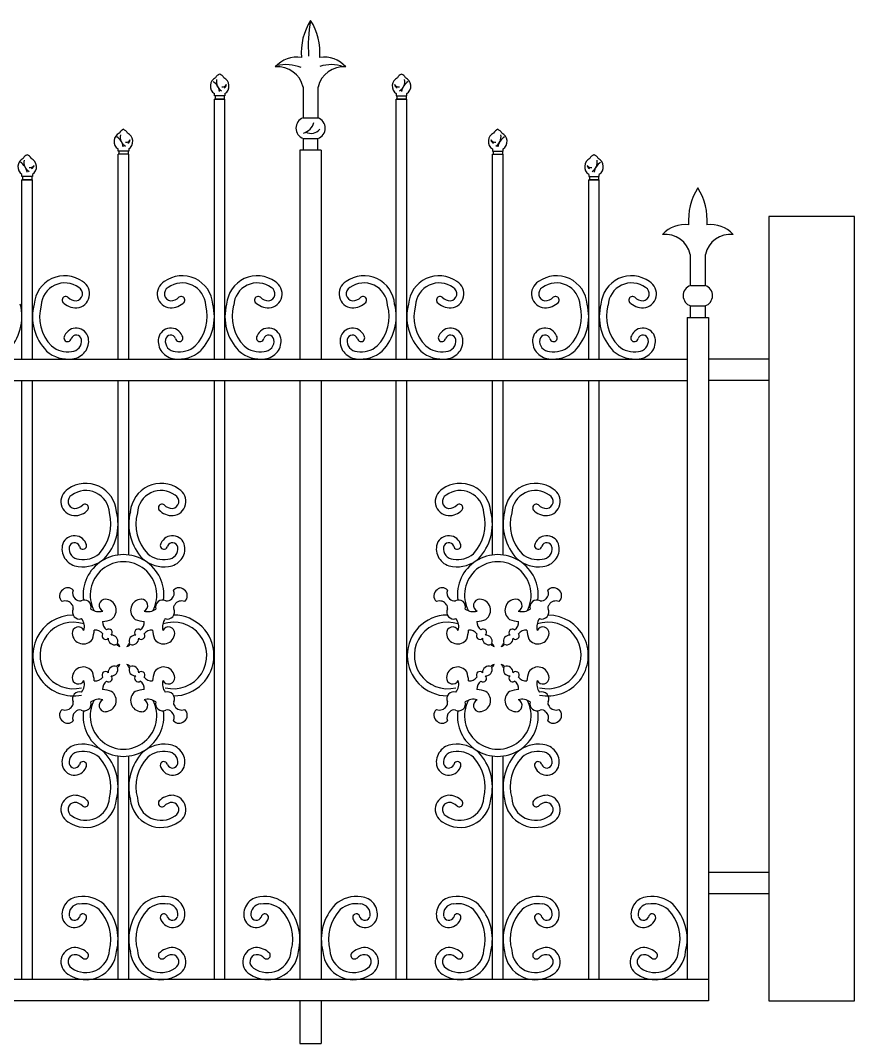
# Model space of a CAD drawing. Extents: x 12262 to 40734, y 30451 to 49613.
# Drawn here: x 18744 to 20499, y 43286 to 45439 of the extents above; entities that cross this region are included whole.
import ezdxf

# ---------------------------------------------------------------- set-up
doc = ezdxf.new("R2010")
doc.units = 0
doc.header["$LTSCALE"] = 0.85
doc.header["$MEASUREMENT"] = 0
doc.layers.get('0').update_dxf_attribs({"linetype": 'CONTINUOUS'})

# ---------------------------------------------------------------- blocks, each defined once
blk = doc.blocks.new('A$C4C8B02DE')
for p, q in [((1768.2, 1006.2), (1768.2, 973.7)), ((1783.9, 973.7), (1783.9, 1006.2)), ((1674.8, 996.9), (1674.8, 999.2)), ((1686, 996.9), (1674.8, 996.9)), ((1674.8, 720), (1674.8, 993.5)), ((1674.8, 993.5), (1686, 993.5)), ((1686, 993.5), (1674.8, 993.5)), ((1686, 993.5), (1674.8, 993.5)), ((1675.5, 996.9), (1675.5, 993.5)), ((1685.3, 996.9), (1685.3, 993.5)), ((1686, 999.2), (1686, 996.9)), ((1686, 720), (1686, 993.5)), ((1866.1, 999.2), (1866.1, 996.9)), ((1866.1, 996.9), (1877.3, 996.9)), ((1866.1, 720), (1866.1, 993.5)), ((1866.1, 993.5), (1877.3, 993.5)), ((1866.1, 993.5), (1877.3, 993.5)), ((1877.3, 993.5), (1866.1, 993.5)), ((1866.8, 996.9), (1866.8, 993.5)), ((1876.6, 996.9), (1876.6, 993.5)), ((1877.3, 996.9), (1877.3, 999.2)), ((1877.3, 720), (1877.3, 993.5)), ((1768.2, 973.7), (1783.9, 973.7)), ((1768.4, 952.1), (1783.7, 952.1)), ((1768.4, 952.1), (1768.4, 939.8)), ((1783.7, 939.8), (1783.7, 952.1)), ((1573.5, 938.7), (1573.5, 941)), ((1584.8, 938.7), (1573.5, 938.7)), ((1574.3, 938.7), (1574.3, 935.4)), ((1584, 938.7), (1584, 935.4)), ((1584.8, 941), (1584.8, 938.7)), ((1764.8, 939.8), (1764.8, 720)), ((1787.3, 939.8), (1764.8, 939.8)), ((1787.3, 939.8), (1787.3, 720)), ((1967.3, 941), (1967.3, 938.7)), ((1967.3, 938.7), (1978.6, 938.7)), ((1968.1, 938.7), (1968.1, 935.4)), ((1977.8, 938.7), (1977.8, 935.4)), ((1978.6, 938.7), (1978.6, 941)), ((1573.5, 720), (1573.5, 935.4)), ((1584.8, 935.4), (1573.5, 935.4)), ((1584.8, 935.4), (1573.5, 935.4)), ((1584.8, 720), (1584.8, 935.4)), ((1967.3, 720), (1967.3, 935.4)), ((1967.3, 935.4), (1978.6, 935.4)), ((1967.3, 935.4), (1978.6, 935.4)), ((1978.6, 720), (1978.6, 935.4)), ((1472.3, 912.1), (1472.3, 914.3)), ((1483.5, 912.1), (1472.3, 912.1)), ((1472.3, 720), (1472.3, 908.7)), ((1472.3, 908.7), (1483.5, 908.7)), ((1483.5, 908.7), (1472.3, 908.7)), ((1483.5, 908.7), (1472.3, 908.7)), ((1473, 912.1), (1473, 908.7)), ((1482.8, 912.1), (1482.8, 908.7)), ((1483.5, 914.3), (1483.5, 912.1)), ((1483.5, 720), (1483.5, 908.7)), ((2068.6, 914.3), (2068.6, 912.1)), ((2068.6, 912.1), (2079.8, 912.1)), ((2068.6, 720), (2068.6, 908.7)), ((2068.6, 908.7), (2079.8, 908.7)), ((2068.6, 908.7), (2079.8, 908.7)), ((2079.8, 908.7), (2068.6, 908.7)), ((2069.3, 912.1), (2069.3, 908.7)), ((2079.1, 912.1), (2079.1, 908.7)), ((2079.8, 912.1), (2079.8, 914.3)), ((2079.8, 720), (2079.8, 908.7)), ((2348.3, 870), (2258.3, 870)), ((2258.3, 870), (2258.3, 45)), ((2348.3, 45), (2348.3, 870)), ((2175.6, 797.5), (2175.6, 830)), ((2191.3, 830), (2191.3, 797.5)), ((2175.6, 797.5), (2191.3, 797.5)), ((2175.8, 775.9), (2191.1, 775.9)), ((2175.8, 763.6), (2175.8, 775.9)), ((2191.1, 775.9), (2191.1, 763.6)), ((2172.2, 763.6), (2172.2, 67.5)), ((2172.2, 763.6), (2194.7, 763.6)), ((2194.7, 763.6), (2194.7, 45)), ((176.1, 720), (2172.2, 720)), ((2258.3, 720), (2194.7, 720)), ((176.1, 697.5), (2172.2, 697.5)), ((1472.3, 67.5), (1472.3, 697.5)), ((1483.5, 67.5), (1483.5, 697.5)), ((1573.5, 513.9), (1573.5, 697.5)), ((1584.8, 513.9), (1584.8, 697.5)), ((1674.8, 67.5), (1674.8, 697.5)), ((1686, 67.5), (1686, 697.5)), ((1764.8, 697.5), (1764.8, 67.5)), ((1787.3, 697.5), (1787.3, 67.5)), ((1866.1, 67.5), (1866.1, 697.5)), ((1877.3, 67.5), (1877.3, 697.5)), ((1967.3, 513.9), (1967.3, 697.5)), ((1978.6, 513.9), (1978.6, 697.5)), ((2068.6, 67.5), (2068.6, 697.5)), ((2079.8, 67.5), (2079.8, 697.5)), ((2258.3, 697.5), (2194.7, 697.5)), ((1573.5, 67.5), (1573.5, 302.6)), ((1573.5, 67.5), (1573.5, 302.6)), ((1584.8, 67.5), (1584.8, 302.6)), ((1584.8, 67.5), (1584.8, 302.6)), ((1967.3, 67.5), (1967.3, 302.6)), ((1967.3, 67.5), (1967.3, 302.6)), ((1978.6, 67.5), (1978.6, 302.6)), ((1978.6, 67.5), (1978.6, 302.6)), ((2258.3, 180), (2194.7, 180)), ((2258.3, 157.5), (2194.7, 157.5)), ((2348.3, 45), (2348.3, 157.5)), ((2194.7, 67.5), (153.6, 67.5)), ((2194.7, 45), (153.6, 45)), ((1764.8, 45), (1764.8, 0)), ((1787.3, 45), (1787.3, 0)), ((2258.3, 45), (2348.3, 45)), ((1764.8, 0), (1787.3, 0))]:
    blk.add_line(p, q)
for centre, radius, start, end in [((1829.5, 1042.3), 63.3, 147.6121, 184.5466), ((1932, 1048.7), 158.4, 170.0163, 183.672), ((1722.6, 1042.3), 63.3, 355.4534, 32.3879), ((1761.8, 1007.2), 30.4, 81.2173, 138.7264), ((1790.3, 1007.2), 30.4, 41.2736, 98.7827), ((1741.7, 1000.3), 27.1, 12.542, 96.0201), ((1749.5, 982.5), 47.2, 69.2047, 101.2159), ((1810.4, 1000.3), 27.1, 83.9799, 167.458), ((1797.5, 991.7), 38, 70.1888, 107.7072), ((1680.2, 1007.2), 9.62, 115.1392, 236.0093), ((1663.9, 998.3), 16.7, 11.0582, 54.9125), ((1684.5, 1011), 9.78, 115.0551, 150.0493), ((1688.5, 1012), 11.6, 169.4296, 238.4585), ((1676.3, 1011), 9.78, 29.9507, 64.9449), ((1680.6, 1007.2), 9.62, 303.9907, 64.8608), ((1871.5, 1007.2), 9.62, 115.1392, 236.0093), ((1875.8, 1011), 9.78, 115.0551, 150.0493), ((1863.6, 1012), 11.6, 301.5415, 10.5704), ((1867.6, 1011), 9.78, 29.9507, 64.9449), ((1888.2, 998.3), 16.7, 125.0875, 168.9418), ((1871.9, 1007.2), 9.62, 303.9907, 64.8608), ((1683, 1011.8), 5.57, 265.5458, 325.6037), ((1683.7, 1009), 3.92, 290.1783, 354.8868), ((1868.4, 1009), 3.92, 185.1132, 249.8217), ((1869.1, 1011.8), 5.57, 214.3963, 274.4542), ((1772, 962.9), 11.4, 109.2353, 251.7854), ((1764.6, 972.6), 15.4, 284.439, 345.526), ((1780.1, 962.9), 11.4, 288.2146, 70.7647), ((1583.3, 952.8), 9.78, 115.0551, 150.0493), ((1575, 952.8), 9.78, 29.9507, 64.9449), ((1776.4, 970), 12.6, 244.4964, 318.8779), ((1977.1, 952.8), 9.78, 115.0551, 150.0493), ((1968.8, 952.8), 9.78, 29.9507, 64.9449), ((1578.9, 949), 9.62, 115.1392, 236.0093), ((1562.6, 940.1), 16.7, 11.0582, 54.9125), ((1587.3, 953.8), 11.6, 169.4296, 238.4585), ((1581.7, 953.6), 5.57, 265.5458, 325.6037), ((1579.4, 949), 9.62, 303.9907, 64.8608), ((1582.4, 950.8), 3.92, 290.1783, 354.8868), ((1972.7, 949), 9.62, 115.1392, 236.0093), ((1969.7, 950.8), 3.92, 185.1132, 249.8217), ((1970.4, 953.6), 5.57, 214.3963, 274.4542), ((1964.8, 953.8), 11.6, 301.5415, 10.5704), ((1989.5, 940.1), 16.7, 125.0875, 168.9418), ((1973.2, 949), 9.62, 303.9907, 64.8608), ((1477.7, 922.3), 9.62, 115.1392, 236.0093), ((1461.4, 913.4), 16.7, 11.0582, 54.9125), ((1482, 926.1), 9.78, 115.0551, 150.0493), ((1486, 927.1), 11.6, 169.4296, 238.4585), ((1473.8, 926.1), 9.78, 29.9507, 64.9449), ((1478.1, 922.3), 9.62, 303.9907, 64.8608), ((2074, 922.3), 9.62, 115.1392, 236.0093), ((2078.3, 926.1), 9.78, 115.0551, 150.0493), ((2066.1, 927.1), 11.6, 301.5415, 10.5704), ((2070.1, 926.1), 9.78, 29.9507, 64.9449), ((2090.7, 913.4), 16.7, 125.0875, 168.9418), ((2074.4, 922.3), 9.62, 303.9907, 64.8608), ((1480.5, 926.9), 5.57, 265.5458, 325.6037), ((1481.2, 924.1), 3.92, 290.1783, 354.8868), ((2071.6, 926.9), 5.57, 214.3963, 274.4542), ((2070.9, 924.1), 3.92, 185.1132, 249.8217), ((2236.9, 866.1), 63.3, 147.6121, 184.5466), ((2130, 866.1), 63.3, 355.4534, 32.3879), ((2169.2, 831), 30.4, 81.2173, 138.7264), ((2197.7, 831), 30.4, 41.2736, 98.7827), ((2149.1, 824.1), 27.1, 12.542, 96.0201), ((2217.8, 824.1), 27.1, 83.9799, 167.458), ((1517.5, 775.2), 32.4, 54.5129, 175.3687), ((1640.9, 775.2), 32.4, 4.6313, 125.4871), ((1720, 775.2), 32.4, 54.5129, 175.3687), ((1832.2, 775.2), 32.4, 4.6313, 125.4871), ((1911.3, 775.2), 32.4, 54.5129, 175.3687), ((2034.7, 775.2), 32.4, 4.6313, 125.4871), ((2113.8, 775.2), 32.4, 54.5129, 175.3687), ((1517.5, 775.2), 24.9, 53.7078, 176.7848), ((1528.6, 788.7), 15, 275.5891, 59.3385), ((1629.7, 788.7), 15, 120.6615, 264.4109), ((1640.9, 775.2), 24.9, 3.2152, 126.2922), ((1720, 775.2), 24.9, 53.7078, 176.7848), ((1731.1, 788.7), 15, 275.5891, 59.3385), ((1821, 788.7), 15, 120.6615, 264.4109), ((1832.2, 775.2), 24.9, 3.2152, 126.2922), ((1911.3, 775.2), 24.9, 53.7078, 176.7848), ((1922.4, 788.7), 15, 275.5891, 59.3385), ((2023.5, 788.7), 15, 120.6615, 264.4109), ((2034.7, 775.2), 24.9, 3.2152, 126.2922), ((2113.8, 775.2), 24.9, 53.7078, 176.7848), ((2124.9, 788.7), 15, 275.5891, 59.3385), ((2179.4, 786.7), 11.4, 109.2353, 251.7854), ((2187.5, 786.7), 11.4, 288.2146, 70.7647), ((1518.4, 782), 3.79, 52.4998, 233.1573), ((1528.6, 788.7), 7.51, 277.2882, 61.4941), ((1629.7, 788.7), 7.51, 118.5059, 262.7118), ((1639.9, 782), 3.79, 306.8427, 127.5002), ((1720.9, 782), 3.79, 52.4998, 233.1573), ((1731.1, 788.7), 7.51, 277.2882, 61.4941), ((1821, 788.7), 7.51, 118.5059, 262.7118), ((1831.2, 782), 3.79, 306.8427, 127.5002), ((1912.2, 782), 3.79, 52.4998, 233.1573), ((1922.4, 788.7), 7.51, 277.2882, 61.4941), ((2023.5, 788.7), 7.51, 118.5059, 262.7118), ((2033.7, 782), 3.79, 306.8427, 127.5002), ((2114.7, 782), 3.79, 52.4998, 233.1573), ((2124.9, 788.7), 7.51, 277.2882, 61.4941), ((1419.8, 764.9), 52.5, 316.0217, 14.2701), ((1536, 764.9), 52.5, 165.7299, 223.9783), ((1536, 764.9), 45, 164.902, 223.7791), ((1529.4, 793.1), 19.3, 222.7744, 272.0107), ((1529.4, 793.1), 11.8, 222.7744, 270.8173), ((1628.9, 793.1), 19.3, 267.9893, 317.2256), ((1628.9, 793.1), 11.8, 269.1827, 317.2256), ((1622.3, 764.9), 45, 316.2209, 15.098), ((1622.3, 764.9), 52.5, 316.0217, 14.2701), ((1738.5, 764.9), 52.5, 165.7299, 223.9783), ((1738.5, 764.9), 45, 164.902, 223.7791), ((1731.9, 793.1), 19.3, 222.7744, 272.0107), ((1731.9, 793.1), 11.8, 222.7744, 270.8173), ((1820.2, 793.1), 19.3, 267.9893, 317.2256), ((1820.2, 793.1), 11.8, 269.1827, 317.2256), ((1813.6, 764.9), 45, 316.2209, 15.098), ((1813.6, 764.9), 52.5, 316.0217, 14.2701), ((1929.8, 764.9), 52.5, 165.7299, 223.9783), ((1929.8, 764.9), 45, 164.902, 223.7791), ((1923.2, 793.1), 19.3, 222.7744, 272.0107), ((1923.2, 793.1), 11.8, 222.7744, 270.8173), ((2022.7, 793.1), 19.3, 267.9893, 317.2256), ((2022.7, 793.1), 11.8, 269.1827, 317.2256), ((2016.1, 764.9), 45, 316.2209, 15.098), ((2016.1, 764.9), 52.5, 316.0217, 14.2701), ((2132.3, 764.9), 52.5, 165.7299, 223.9783), ((2132.3, 764.9), 45, 164.902, 223.7791), ((2125.7, 793.1), 19.3, 222.7744, 272.0107), ((2125.7, 793.1), 11.8, 222.7744, 270.8173), ((1520.4, 742.2), 3.86, 143.6871, 351.6991), ((1529.4, 739.5), 13.1, 11.4328, 157.6931), ((1529.4, 739.5), 5.62, 10.8537, 157.6931), ((1628.9, 739.5), 13.1, 22.3069, 168.5672), ((1628.9, 739.5), 5.62, 22.3069, 169.1463), ((1637.9, 742.2), 3.86, 188.3009, 36.3129), ((1722.9, 742.2), 3.86, 143.6871, 351.6991), ((1731.9, 739.5), 13.1, 11.4328, 157.6931), ((1731.9, 739.5), 5.62, 10.8537, 157.6931), ((1820.2, 739.5), 13.1, 22.3069, 168.5672), ((1820.2, 739.5), 5.62, 22.3069, 169.1463), ((1829.2, 742.2), 3.86, 188.3009, 36.3129), ((1914.2, 742.2), 3.86, 143.6871, 351.6991), ((1923.2, 739.5), 13.1, 11.4328, 157.6931), ((1923.2, 739.5), 5.62, 10.8537, 157.6931), ((2022.7, 739.5), 13.1, 22.3069, 168.5672), ((2022.7, 739.5), 5.62, 22.3069, 169.1463), ((2031.7, 742.2), 3.86, 188.3009, 36.3129), ((2116.7, 742.2), 3.86, 143.6871, 351.6991), ((2125.7, 739.5), 13.1, 11.4328, 157.6931), ((2125.7, 739.5), 5.62, 10.8537, 157.6931), ((1520.3, 753.6), 26, 229.7966, 279.7134), ((1524.1, 738.9), 11, 272.855, 8.5652), ((1523.9, 739), 18.7, 274.9398, 9.734), ((1634.4, 739), 18.7, 170.266, 265.0602), ((1634.2, 738.9), 11, 171.4348, 267.145), ((1638, 753.6), 26, 260.2866, 310.2034), ((1722.8, 753.6), 26, 229.7966, 279.7134), ((1726.6, 738.9), 11, 272.855, 8.5652), ((1726.4, 739), 18.7, 274.9398, 9.734), ((1825.7, 739), 18.7, 170.266, 265.0602), ((1825.5, 738.9), 11, 171.4348, 267.145), ((1829.3, 753.6), 26, 260.2866, 310.2034), ((1914.1, 753.6), 26, 229.7966, 279.7134), ((1917.9, 738.9), 11, 272.855, 8.5652), ((1917.7, 739), 18.7, 274.9398, 9.734), ((2028.2, 739), 18.7, 170.266, 265.0602), ((2028, 738.9), 11, 171.4348, 267.145), ((2031.8, 753.6), 26, 260.2866, 310.2034), ((2116.6, 753.6), 26, 229.7966, 279.7134), ((2120.4, 738.9), 11, 272.855, 8.5652), ((2120.2, 739), 18.7, 274.9398, 9.734), ((1520.7, 754.1), 34.1, 228.8152, 278.1232), ((1637.6, 754.1), 34.1, 261.8768, 311.1848), ((1723.2, 754.1), 34.1, 228.8152, 278.1232), ((1828.9, 754.1), 34.1, 261.8768, 311.1848), ((1914.5, 754.1), 34.1, 228.8152, 278.1232), ((2031.4, 754.1), 34.1, 261.8768, 311.1848), ((2117, 754.1), 34.1, 228.8152, 278.1232), ((1528.4, 570.2), 15, 120.6615, 264.4109), ((1539.6, 556.8), 32.4, 4.6313, 125.4871), ((1539.6, 556.8), 24.9, 3.2152, 126.2922), ((1618.7, 556.8), 32.4, 54.5129, 175.3687), ((1618.7, 556.8), 24.9, 53.7078, 176.7848), ((1629.9, 570.2), 15, 275.5891, 59.3385), ((1922.2, 570.2), 15, 120.6615, 264.4109), ((1933.4, 556.8), 32.4, 4.6313, 125.4871), ((1933.4, 556.8), 24.9, 3.2152, 126.2922), ((2012.5, 556.8), 32.4, 54.5129, 175.3687), ((2012.5, 556.8), 24.9, 53.7078, 176.7848), ((2023.7, 570.2), 15, 275.5891, 59.3385), ((1528.4, 570.2), 7.51, 118.5059, 262.7118), ((1629.9, 570.2), 7.51, 277.2882, 61.4941), ((1922.2, 570.2), 7.51, 118.5059, 262.7118), ((2023.7, 570.2), 7.51, 277.2882, 61.4941), ((1527.7, 574.6), 19.3, 267.9893, 317.2256), ((1527.7, 574.6), 11.8, 269.1827, 317.2256), ((1538.6, 563.6), 3.79, 306.8427, 127.5002), ((1619.7, 563.6), 3.79, 52.4998, 233.1573), ((1630.7, 574.6), 19.3, 222.7744, 272.0107), ((1630.7, 574.6), 11.8, 222.7744, 270.8173), ((1921.5, 574.6), 19.3, 267.9893, 317.2256), ((1921.5, 574.6), 11.8, 269.1827, 317.2256), ((1932.4, 563.6), 3.79, 306.8427, 127.5002), ((2013.5, 563.6), 3.79, 52.4998, 233.1573), ((2024.4, 574.6), 19.3, 222.7744, 272.0107), ((2024.4, 574.6), 11.8, 222.7744, 270.8173), ((1521, 546.4), 45, 316.2209, 15.098), ((1521, 546.4), 52.5, 316.0217, 14.2701), ((1637.3, 546.4), 52.5, 165.7299, 223.9783), ((1637.3, 546.4), 45, 164.902, 223.7791), ((1914.8, 546.4), 45, 316.2209, 15.098), ((1914.8, 546.4), 52.5, 316.0217, 14.2701), ((2031.1, 546.4), 52.5, 165.7299, 223.9783), ((2031.1, 546.4), 45, 164.902, 223.7791), ((1527.6, 521.1), 13.1, 22.3069, 168.5672), ((1630.7, 521.1), 13.1, 11.4328, 157.6931), ((1921.4, 521.1), 13.1, 22.3069, 168.5672), ((2024.5, 521.1), 13.1, 11.4328, 157.6931), ((1533.2, 520.5), 18.7, 170.266, 265.0602), ((1532.9, 520.5), 11, 171.4348, 267.145), ((1527.6, 521.1), 5.62, 22.3069, 169.1463), ((1536.6, 523.8), 3.86, 188.3009, 36.3129), ((1621.7, 523.8), 3.86, 143.6871, 351.6991), ((1630.7, 521.1), 5.62, 10.8537, 157.6931), ((1625.4, 520.5), 11, 272.855, 8.5652), ((1625.1, 520.5), 18.7, 274.9398, 9.734), ((1927, 520.5), 18.7, 170.266, 265.0602), ((1926.7, 520.5), 11, 171.4348, 267.145), ((1921.4, 521.1), 5.62, 22.3069, 169.1463), ((1930.4, 523.8), 3.86, 188.3009, 36.3129), ((2015.5, 523.8), 3.86, 143.6871, 351.6991), ((2024.5, 521.1), 5.62, 10.8537, 157.6931), ((2019.2, 520.5), 11, 272.855, 8.5652), ((2018.9, 520.5), 18.7, 274.9398, 9.734), ((1536.4, 535.6), 34.1, 261.8768, 311.1848), ((1536.8, 535.1), 26, 260.2866, 310.2034), ((1579.2, 471.8), 42.5, 352.8023, 187.1977), ((1579.2, 471.8), 35, 331.6514, 208.3486), ((1621.9, 535.6), 34.1, 228.8152, 278.1232), ((1621.5, 535.1), 26, 229.7966, 279.7134), ((1930.2, 535.6), 34.1, 261.8768, 311.1848), ((1930.6, 535.1), 26, 260.2866, 310.2034), ((1973, 471.8), 42.5, 352.8023, 187.1977), ((1973, 471.8), 35, 331.6514, 208.3486), ((2015.7, 535.6), 34.1, 228.8152, 278.1232), ((2015.3, 535.1), 26, 229.7966, 279.7134), ((1519.6, 470.9), 7.66, 123.7606, 230.2837), ((1520.7, 472.1), 7.41, 40.4516, 136.2477), ((1533.3, 473.7), 7.7, 155.1954, 229.7858), ((1625, 473.7), 7.7, 310.2142, 24.8046), ((1637.6, 472.1), 7.41, 43.7523, 139.5484), ((1638.7, 470.9), 7.66, 309.7163, 56.2394), ((1913.4, 470.9), 7.66, 123.7606, 230.2837), ((1914.5, 472.1), 7.41, 40.4516, 136.2477), ((1927.1, 473.7), 7.7, 155.1954, 229.7858), ((2018.8, 473.7), 7.7, 310.2142, 24.8046), ((2031.4, 472.1), 7.41, 43.7523, 139.5484), ((2032.5, 470.9), 7.66, 309.7163, 56.2394), ((1517.9, 457), 8.58, 31.9943, 111.6638), ((1533.1, 471.5), 5.93, 217.4832, 284.58), ((1537.9, 459.2), 7.36, 342.6729, 117.2399), ((1560.1, 460.8), 6.53, 88.0143, 246.4555), ((1559.9, 455.7), 11.7, 305.4034, 88.0143), ((1598.4, 455.7), 11.7, 91.9857, 234.5966), ((1598.2, 460.8), 6.53, 293.5445, 91.9857), ((1620.4, 459.2), 7.36, 62.7601, 197.3271), ((1625.2, 471.5), 5.93, 255.42, 322.5168), ((1640.4, 457), 8.58, 68.3362, 148.0057), ((1911.7, 457), 8.58, 31.9943, 111.6638), ((1926.9, 471.5), 5.93, 217.4832, 284.58), ((1931.7, 459.2), 7.36, 342.6729, 117.2399), ((1953.9, 460.8), 6.53, 88.0143, 246.4555), ((1953.7, 455.7), 11.7, 305.4034, 88.0143), ((1992.2, 455.7), 11.7, 91.9857, 234.5966), ((1992, 460.8), 6.53, 293.5445, 91.9857), ((2014.2, 459.2), 7.36, 62.7601, 197.3271), ((2019, 471.5), 5.93, 255.42, 322.5168), ((2034.2, 457), 8.58, 68.3362, 148.0057), ((1522.4, 458.6), 4.03, 337.8644, 47.4822), ((1532.8, 453.9), 7.36, 154.2677, 288.8348), ((1553.5, 469.3), 15, 235.2764, 285.4601), ((1604.8, 469.3), 15, 254.5399, 304.7236), ((1625.5, 453.9), 7.36, 251.1652, 25.7323), ((1635.9, 458.6), 4.03, 132.5178, 202.1356), ((1916.2, 458.6), 4.03, 337.8644, 47.4822), ((1926.6, 453.9), 7.36, 154.2677, 288.8348), ((1947.3, 469.3), 15, 235.2764, 285.4601), ((1998.6, 469.3), 15, 254.5399, 304.7236), ((2019.3, 453.9), 7.36, 251.1652, 25.7323), ((2029.7, 458.6), 4.03, 132.5178, 202.1356), ((1526.4, 408.2), 42.5, 90.3699, 281.8555), ((1526.4, 408.2), 35, 71.198, 284.4496), ((1523.1, 438.1), 15, 346.0476, 36.2312), ((1554.3, 479.2), 35.3, 274.7856, 290.5601), ((1566.9, 443.3), 9.73, 175.9887, 235.9234), ((1604, 479.2), 35.3, 249.4399, 265.2144), ((1591.4, 443.3), 9.73, 304.0766, 4.0113), ((1635.2, 438.1), 15, 143.7688, 193.9524), ((1631.9, 408.2), 35, 255.5504, 108.802), ((1631.9, 408.2), 42.5, 270.3699, 89.6301), ((1920.2, 408.2), 42.5, 90.3699, 269.6301), ((1920.2, 408.2), 35, 71.198, 284.4496), ((1916.9, 438.1), 15, 346.0476, 36.2312), ((1948.1, 479.2), 35.3, 274.7856, 290.5601), ((1960.7, 443.3), 9.73, 175.9887, 235.9234), ((1997.8, 479.2), 35.3, 249.4399, 265.2144), ((1985.2, 443.3), 9.73, 304.0766, 4.0113), ((2029, 438.1), 15, 143.7688, 193.9524), ((2025.7, 408.2), 35, 255.5504, 108.802), ((2025.7, 408.2), 42.5, 258.1445, 89.6301), ((1531.7, 431.7), 6.53, 25.0521, 183.4933), ((1536.9, 432), 11.7, 183.4933, 326.1042), ((1513.2, 437), 35.3, 340.9475, 356.722), ((1549.4, 425.3), 9.73, 35.5843, 95.519), ((1560.3, 428.8), 3.7, 144.7136, 318.656), ((1563.7, 432.3), 3.7, 312.8516, 126.7941), ((1594.6, 432.3), 3.7, 53.2059, 227.1484), ((1598, 428.8), 3.7, 221.344, 35.2864), ((1608.9, 425.3), 9.73, 84.481, 144.4157), ((1645.1, 437), 35.3, 183.278, 199.0525), ((1621.4, 432), 11.7, 213.8958, 356.5067), ((1626.6, 431.7), 6.53, 356.5067, 154.9479), ((1925.5, 431.7), 6.53, 25.0521, 183.4933), ((1930.7, 432), 11.7, 183.4933, 326.1042), ((1907, 437), 35.3, 340.9475, 356.722), ((1943.2, 425.3), 9.73, 35.5843, 95.519), ((1954.1, 428.8), 3.7, 144.7136, 318.656), ((1957.5, 432.3), 3.7, 312.8516, 126.7941), ((1988.4, 432.3), 3.7, 53.2059, 227.1484), ((1991.8, 428.8), 3.7, 221.344, 35.2864), ((2002.7, 425.3), 9.73, 84.481, 144.4157), ((2038.9, 437), 35.3, 183.278, 199.0525), ((2015.2, 432), 11.7, 213.8958, 356.5067), ((2020.4, 431.7), 6.53, 356.5067, 154.9479), ((1569.6, 426), 6.51, 176.5752, 291.2467), ((1566.8, 423.1), 6.46, 340.7962, 95.1766), ((1578.3, 425.3), 8.27, 220.3598, 249.5897), ((1566.6, 413.9), 9.47, 22.3208, 48.4598), ((1591.7, 413.9), 9.47, 131.5402, 157.6792), ((1580, 425.3), 8.27, 290.4103, 319.6402), ((1591.5, 423.1), 6.46, 84.8234, 199.2038), ((1588.7, 426), 6.51, 248.7533, 3.4248), ((1963.4, 426), 6.51, 176.5752, 291.2467), ((1960.6, 423.1), 6.46, 340.7962, 95.1766), ((1972.1, 425.3), 8.27, 220.3598, 249.5897), ((1960.4, 413.9), 9.47, 22.3208, 48.4598), ((1985.5, 413.9), 9.47, 131.5402, 157.6792), ((1973.8, 425.3), 8.27, 290.4103, 319.6402), ((1985.3, 423.1), 6.46, 84.8234, 199.2038), ((1982.5, 426), 6.51, 248.7533, 3.4248), ((1578.3, 391.1), 8.27, 110.4103, 139.6402), ((1566.6, 402.5), 9.47, 311.5402, 337.6792), ((1580, 391.1), 8.27, 40.3598, 69.5897), ((1591.7, 402.5), 9.47, 202.3208, 228.4598), ((1972.1, 391.1), 8.27, 110.4103, 139.6402), ((1960.4, 402.5), 9.47, 311.5402, 337.6792), ((1973.8, 391.1), 8.27, 40.3598, 69.5897), ((1985.5, 402.5), 9.47, 202.3208, 228.4598), ((1536.9, 384.4), 11.7, 33.8958, 176.5067), ((1513.2, 379.4), 35.3, 3.278, 19.0525), ((1560.3, 387.6), 3.7, 41.344, 215.2864), ((1569.6, 390.4), 6.51, 68.7533, 183.4248), ((1566.8, 393.3), 6.46, 264.8234, 19.2038), ((1591.5, 393.3), 6.46, 160.7962, 275.1766), ((1588.7, 390.4), 6.51, 356.5752, 111.2467), ((1598, 387.6), 3.7, 324.7136, 138.656), ((1645.1, 379.4), 35.3, 160.9475, 176.722), ((1621.4, 384.4), 11.7, 3.4933, 146.1042), ((1930.7, 384.4), 11.7, 33.8958, 176.5067), ((1907, 379.4), 35.3, 3.278, 19.0525), ((1954.1, 387.6), 3.7, 41.344, 215.2864), ((1963.4, 390.4), 6.51, 68.7533, 183.4248), ((1960.6, 393.3), 6.46, 264.8234, 19.2038), ((1985.3, 393.3), 6.46, 160.7962, 275.1766), ((1982.5, 390.4), 6.51, 356.5752, 111.2467), ((1991.8, 387.6), 3.7, 324.7136, 138.656), ((2038.9, 379.4), 35.3, 160.9475, 176.722), ((2015.2, 384.4), 11.7, 3.4933, 146.1042), ((1531.7, 384.7), 6.53, 176.5067, 334.9479), ((1523.1, 378.4), 15, 323.7688, 13.9524), ((1549.4, 391.1), 9.73, 264.481, 324.4157), ((1566.9, 373.1), 9.73, 124.0766, 184.0113), ((1563.7, 384.1), 3.7, 233.2059, 47.1484), ((1594.6, 384.1), 3.7, 132.8516, 306.7941), ((1591.4, 373.1), 9.73, 355.9887, 55.9234), ((1608.9, 391.1), 9.73, 215.5843, 275.519), ((1635.2, 378.4), 15, 166.0476, 216.2312), ((1626.6, 384.7), 6.53, 205.0521, 3.4933), ((1925.5, 384.7), 6.53, 176.5067, 334.9479), ((1916.9, 378.4), 15, 323.7688, 13.9524), ((1943.2, 391.1), 9.73, 264.481, 324.4157), ((1960.7, 373.1), 9.73, 124.0766, 184.0113), ((1957.5, 384.1), 3.7, 233.2059, 47.1484), ((1988.4, 384.1), 3.7, 132.8516, 306.7941), ((1985.2, 373.1), 9.73, 355.9887, 55.9234), ((2002.7, 391.1), 9.73, 215.5843, 275.519), ((2029, 378.4), 15, 166.0476, 216.2312), ((2020.4, 384.7), 6.53, 205.0521, 3.4933), ((1532.8, 362.5), 7.36, 71.1652, 205.7323), ((1554.3, 337.3), 35.3, 69.4399, 85.2144), ((1559.9, 360.8), 11.7, 271.9857, 54.5966), ((1598.4, 360.8), 11.7, 125.4034, 268.0143), ((1604, 337.3), 35.3, 94.7856, 110.5601), ((1625.5, 362.5), 7.36, 334.2677, 108.8348), ((1926.6, 362.5), 7.36, 71.1652, 205.7323), ((1948.1, 337.3), 35.3, 69.4399, 85.2144), ((1953.7, 360.8), 11.7, 271.9857, 54.5966), ((1992.2, 360.8), 11.7, 125.4034, 268.0143), ((1997.8, 337.3), 35.3, 94.7856, 110.5601), ((2019.3, 362.5), 7.36, 334.2677, 108.8348), ((1522.4, 357.8), 4.03, 312.5178, 22.1356), ((1537.9, 357.3), 7.36, 242.7601, 17.3271), ((1579.2, 344.6), 35, 151.6514, 28.3486), ((1553.5, 347.1), 15, 74.5399, 124.7236), ((1560.1, 355.6), 6.53, 113.5445, 271.9857), ((1598.2, 355.6), 6.53, 268.0143, 66.4555), ((1604.8, 347.1), 15, 55.2764, 105.4601), ((1620.4, 357.3), 7.36, 162.6729, 297.2399), ((1635.9, 357.8), 4.03, 157.8644, 227.4822), ((1916.2, 357.8), 4.03, 312.5178, 22.1356), ((1931.7, 357.3), 7.36, 242.7601, 17.3271), ((1973, 344.6), 35, 151.6514, 28.3486), ((1947.3, 347.1), 15, 74.5399, 124.7236), ((1953.9, 355.6), 6.53, 113.5445, 271.9857), ((1992, 355.6), 6.53, 268.0143, 66.4555), ((1998.6, 347.1), 15, 55.2764, 105.4601), ((2014.2, 357.3), 7.36, 162.6729, 297.2399), ((2029.7, 357.8), 4.03, 157.8644, 227.4822), ((1519.6, 345.5), 7.66, 129.7163, 236.2394), ((1517.9, 359.4), 8.58, 248.3362, 328.0057), ((1533.3, 342.7), 7.7, 130.2142, 204.8046), ((1533.1, 345), 5.93, 75.42, 142.5168), ((1579.2, 344.6), 42.5, 172.8023, 7.1977), ((1625.2, 345), 5.93, 37.4832, 104.58), ((1625, 342.7), 7.7, 335.1954, 49.7858), ((1640.4, 359.4), 8.58, 211.9943, 291.6638), ((1638.7, 345.5), 7.66, 303.7606, 50.2837), ((1913.4, 345.5), 7.66, 129.7163, 236.2394), ((1911.7, 359.4), 8.58, 248.3362, 328.0057), ((1927.1, 342.7), 7.7, 130.2142, 204.8046), ((1926.9, 345), 5.93, 75.42, 142.5168), ((1973, 344.6), 42.5, 172.8023, 7.1977), ((2019, 345), 5.93, 37.4832, 104.58), ((2018.8, 342.7), 7.7, 335.1954, 49.7858), ((2034.2, 359.4), 8.58, 211.9943, 291.6638), ((2032.5, 345.5), 7.66, 303.7606, 50.2837), ((1520.7, 344.3), 7.41, 223.7523, 319.5484), ((1637.6, 344.3), 7.41, 220.4516, 316.2477), ((1914.5, 344.3), 7.41, 223.7523, 319.5484), ((2031.4, 344.3), 7.41, 220.4516, 316.2477), ((1533.2, 295.9), 18.7, 94.9398, 189.734), ((1536.4, 280.8), 34.1, 48.8152, 98.1232), ((1621.9, 280.8), 34.1, 81.8768, 131.1848), ((1625.1, 295.9), 18.7, 350.266, 85.0602), ((1927, 295.9), 18.7, 94.9398, 189.734), ((1930.2, 280.8), 34.1, 48.8152, 98.1232), ((2015.7, 280.8), 34.1, 81.8768, 131.1848), ((2018.9, 295.9), 18.7, 350.266, 85.0602), ((1532.9, 295.9), 11, 92.855, 188.5652), ((1536.8, 281.3), 26, 49.7966, 99.7134), ((1521, 270), 52.5, 345.7299, 43.9783), ((1637.3, 270), 52.5, 136.0217, 194.2701), ((1621.5, 281.3), 26, 80.2866, 130.2034), ((1625.4, 295.9), 11, 351.4348, 87.145), ((1926.7, 295.9), 11, 92.855, 188.5652), ((1930.6, 281.3), 26, 49.7966, 99.7134), ((1914.8, 270), 52.5, 345.7299, 43.9783), ((2031.1, 270), 52.5, 136.0217, 194.2701), ((2015.3, 281.3), 26, 80.2866, 130.2034), ((2019.2, 295.9), 11, 351.4348, 87.145), ((1527.6, 295.4), 13.1, 191.4328, 337.6931), ((1527.6, 295.4), 5.62, 190.8537, 337.6931), ((1536.6, 292.7), 3.86, 323.6871, 171.6991), ((1521, 270), 45, 344.902, 43.7791), ((1637.3, 270), 45, 136.2209, 195.098), ((1621.7, 292.7), 3.86, 8.3009, 216.3129), ((1630.7, 295.4), 13.1, 202.3069, 348.5672), ((1630.7, 295.4), 5.62, 202.3069, 349.1463), ((1921.4, 295.4), 13.1, 191.4328, 337.6931), ((1921.4, 295.4), 5.62, 190.8537, 337.6931), ((1930.4, 292.7), 3.86, 323.6871, 171.6991), ((1914.8, 270), 45, 344.902, 43.7791), ((2031.1, 270), 45, 136.2209, 195.098), ((2015.5, 292.7), 3.86, 8.3009, 216.3129), ((2024.5, 295.4), 13.1, 202.3069, 348.5672), ((2024.5, 295.4), 5.62, 202.3069, 349.1463), ((1528.4, 246.2), 15, 95.5891, 239.3385), ((1527.7, 241.8), 19.3, 42.7744, 92.0107), ((1630.7, 241.8), 19.3, 87.9893, 137.2256), ((1629.9, 246.2), 15, 300.6615, 84.4109), ((1922.2, 246.2), 15, 95.5891, 239.3385), ((1921.5, 241.8), 19.3, 42.7744, 92.0107), ((2024.4, 241.8), 19.3, 87.9893, 137.2256), ((2023.7, 246.2), 15, 300.6615, 84.4109), ((1539.6, 259.7), 32.4, 234.5129, 355.3687), ((1528.4, 246.2), 7.51, 97.2882, 241.4941), ((1539.6, 259.7), 24.9, 233.7078, 356.7848), ((1527.7, 241.8), 11.8, 42.7744, 90.8173), ((1538.6, 252.8), 3.79, 232.4998, 53.1573), ((1618.7, 259.7), 32.4, 184.6313, 305.4871), ((1618.7, 259.7), 24.9, 183.2152, 306.2922), ((1619.7, 252.8), 3.79, 126.8427, 307.5002), ((1630.7, 241.8), 11.8, 89.1827, 137.2256), ((1629.9, 246.2), 7.51, 298.5059, 82.7118), ((1933.4, 259.7), 32.4, 234.5129, 355.3687), ((1922.2, 246.2), 7.51, 97.2882, 241.4941), ((1933.4, 259.7), 24.9, 233.7078, 356.7848), ((1921.5, 241.8), 11.8, 42.7744, 90.8173), ((1932.4, 252.8), 3.79, 232.4998, 53.1573), ((2012.5, 259.7), 32.4, 184.6313, 305.4871), ((2012.5, 259.7), 24.9, 183.2152, 306.2922), ((2013.5, 252.8), 3.79, 126.8427, 307.5002), ((2024.4, 241.8), 11.8, 89.1827, 137.2256), ((2023.7, 246.2), 7.51, 298.5059, 82.7118), ((1533.2, 135.7), 18.7, 94.9398, 189.734), ((1536.4, 120.6), 34.1, 48.8152, 98.1232), ((1621.9, 120.6), 34.1, 81.8768, 131.1848), ((1625.1, 135.7), 18.7, 350.266, 85.0602), ((1724.4, 135.7), 18.7, 94.9398, 189.734), ((1727.6, 120.6), 34.1, 48.8152, 98.1232), ((1824.5, 120.6), 34.1, 81.8768, 131.1848), ((1827.7, 135.7), 18.7, 350.266, 85.0602), ((1927, 135.7), 18.7, 94.9398, 189.734), ((1930.2, 120.6), 34.1, 48.8152, 98.1232), ((2015.7, 120.6), 34.1, 81.8768, 131.1848), ((2018.9, 135.7), 18.7, 350.266, 85.0602), ((2131.8, 135.7), 18.7, 94.9398, 189.734), ((2135, 120.6), 34.1, 48.8152, 98.1232), ((1532.9, 135.8), 11, 92.855, 188.5652), ((1536.8, 121.1), 26, 49.7966, 99.7134), ((1521, 109.8), 45, 344.902, 43.7791), ((1521, 109.8), 52.5, 345.7299, 43.9783), ((1637.3, 109.8), 52.5, 136.0217, 194.2701), ((1637.3, 109.8), 45, 136.2209, 195.098), ((1621.5, 121.1), 26, 80.2866, 130.2034), ((1625.4, 135.8), 11, 351.4348, 87.145), ((1724.2, 135.8), 11, 92.855, 188.5652), ((1728, 121.1), 26, 49.7966, 99.7134), ((1712.3, 109.8), 45, 344.902, 43.7791), ((1712.3, 109.8), 52.5, 345.7299, 43.9783), ((1839.8, 109.8), 52.5, 136.0217, 194.2701), ((1839.8, 109.8), 45, 136.2209, 195.098), ((1824.1, 121.1), 26, 80.2866, 130.2034), ((1827.9, 135.8), 11, 351.4348, 87.145), ((1926.7, 135.8), 11, 92.855, 188.5652), ((1930.6, 121.1), 26, 49.7966, 99.7134), ((1914.8, 109.8), 45, 344.902, 43.7791), ((1914.8, 109.8), 52.5, 345.7299, 43.9783), ((2031.1, 109.8), 52.5, 136.0217, 194.2701), ((2031.1, 109.8), 45, 136.2209, 195.098), ((2015.3, 121.1), 26, 80.2866, 130.2034), ((2019.2, 135.8), 11, 351.4348, 87.145), ((2131.6, 135.8), 11, 92.855, 188.5652), ((2135.4, 121.1), 26, 49.7966, 99.7134), ((2119.7, 109.8), 45, 344.902, 43.7791), ((2119.7, 109.8), 52.5, 345.7299, 43.9783), ((1527.6, 135.2), 13.1, 191.4328, 337.6931), ((1527.6, 135.2), 5.62, 190.8537, 337.6931), ((1536.6, 132.5), 3.86, 323.6871, 171.6991), ((1621.7, 132.5), 3.86, 8.3009, 216.3129), ((1630.7, 135.2), 13.1, 202.3069, 348.5672), ((1630.7, 135.2), 5.62, 202.3069, 349.1463), ((1718.9, 135.2), 13.1, 191.4328, 337.6931), ((1718.9, 135.2), 5.62, 190.8537, 337.6931), ((1727.9, 132.5), 3.86, 323.6871, 171.6991), ((1824.2, 132.5), 3.86, 8.3009, 216.3129), ((1833.2, 135.2), 13.1, 202.3069, 348.5672), ((1833.2, 135.2), 5.62, 202.3069, 349.1463), ((1921.4, 135.2), 13.1, 191.4328, 337.6931), ((1921.4, 135.2), 5.62, 190.8537, 337.6931), ((1930.4, 132.5), 3.86, 323.6871, 171.6991), ((2015.5, 132.5), 3.86, 8.3009, 216.3129), ((2024.5, 135.2), 13.1, 202.3069, 348.5672), ((2024.5, 135.2), 5.62, 202.3069, 349.1463), ((2126.3, 135.2), 13.1, 191.4328, 337.6931), ((2126.3, 135.2), 5.62, 190.8537, 337.6931), ((2135.3, 132.5), 3.86, 323.6871, 171.6991), ((1528.4, 86), 15, 95.5891, 239.3385), ((1539.6, 99.5), 32.4, 234.5129, 355.3687), ((1539.6, 99.5), 24.9, 233.7078, 356.7848), ((1527.7, 81.6), 19.3, 42.7744, 92.0107), ((1618.7, 99.5), 32.4, 184.6313, 305.4871), ((1618.7, 99.5), 24.9, 183.2152, 306.2922), ((1630.7, 81.6), 19.3, 87.9893, 137.2256), ((1629.9, 86), 15, 300.6615, 84.4109), ((1719.7, 86), 15, 95.5891, 239.3385), ((1730.9, 99.5), 32.4, 234.5129, 355.3687), ((1730.9, 99.5), 24.9, 233.7078, 356.7848), ((1718.9, 81.6), 19.3, 42.7744, 92.0107), ((1821.2, 99.5), 32.4, 184.6313, 305.4871), ((1821.2, 99.5), 24.9, 183.2152, 306.2922), ((1833.2, 81.6), 19.3, 87.9893, 137.2256), ((1832.4, 86), 15, 300.6615, 84.4109), ((1922.2, 86), 15, 95.5891, 239.3385), ((1933.4, 99.5), 32.4, 234.5129, 355.3687), ((1933.4, 99.5), 24.9, 233.7078, 356.7848), ((1921.5, 81.6), 19.3, 42.7744, 92.0107), ((2012.5, 99.5), 32.4, 184.6313, 305.4871), ((2012.5, 99.5), 24.9, 183.2152, 306.2922), ((2024.4, 81.6), 19.3, 87.9893, 137.2256), ((2023.7, 86), 15, 300.6615, 84.4109), ((2127.1, 86), 15, 95.5891, 239.3385), ((2138.3, 99.5), 32.4, 234.5129, 355.3687), ((2138.3, 99.5), 24.9, 233.7078, 356.7848), ((2126.3, 81.6), 19.3, 42.7744, 92.0107), ((1528.4, 86), 7.51, 97.2882, 241.4941), ((1527.7, 81.6), 11.8, 42.7744, 90.8173), ((1538.6, 92.7), 3.79, 232.4998, 53.1573), ((1619.7, 92.7), 3.79, 126.8427, 307.5002), ((1630.7, 81.6), 11.8, 89.1827, 137.2256), ((1629.9, 86), 7.51, 298.5059, 82.7118), ((1719.7, 86), 7.51, 97.2882, 241.4941), ((1718.9, 81.6), 11.8, 42.7744, 90.8173), ((1729.9, 92.7), 3.79, 232.4998, 53.1573), ((1822.2, 92.7), 3.79, 126.8427, 307.5002), ((1833.2, 81.6), 11.8, 89.1827, 137.2256), ((1832.4, 86), 7.51, 298.5059, 82.7118), ((1922.2, 86), 7.51, 97.2882, 241.4941), ((1921.5, 81.6), 11.8, 42.7744, 90.8173), ((1932.4, 92.7), 3.79, 232.4998, 53.1573), ((2013.5, 92.7), 3.79, 126.8427, 307.5002), ((2024.4, 81.6), 11.8, 89.1827, 137.2256), ((2023.7, 86), 7.51, 298.5059, 82.7118), ((2127.1, 86), 7.51, 97.2882, 241.4941), ((2126.3, 81.6), 11.8, 42.7744, 90.8173), ((2137.3, 92.7), 3.79, 232.4998, 53.1573)]:
    blk.add_arc(centre, radius, start, end)

msp = doc.modelspace()

# ---------------------------------------------------------------- block references
at = {"xscale": 2, "yscale": 2, "zscale": 2}
msp.add_blockref('A$C4C8B02DE', (15802.1, 43286.3), dxfattribs=at)

doc.saveas('drawing.dxf')
